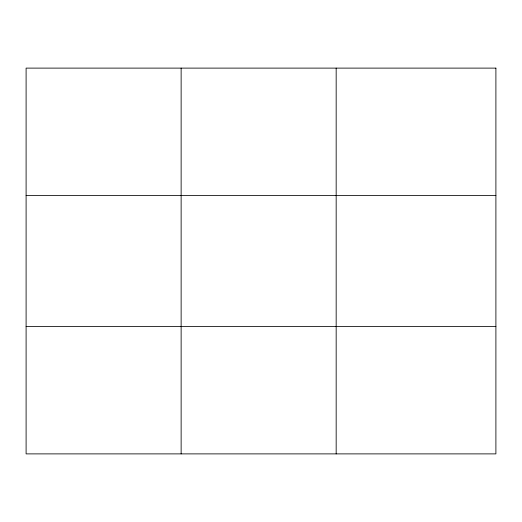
<?xml version="1.0" encoding="UTF-8"?>
<svg xmlns="http://www.w3.org/2000/svg" width="522" height="522" viewBox="0 0 522 522"><rect width="100%" height="100%" fill="white"/><g stroke="black" fill="none" stroke-linecap="round" stroke-linejoin="round"><path stroke-width="0.78" d="M181.134 453.886L181.134 68.114M336.168 453.886L336.168 68.114M26.1 195.417L495.9 195.417M26.1 326.583L495.9 326.583M495.9 68.114L495.9 453.886L26.1 453.886L26.1 68.114L495.9 68.114"/></g></svg>
